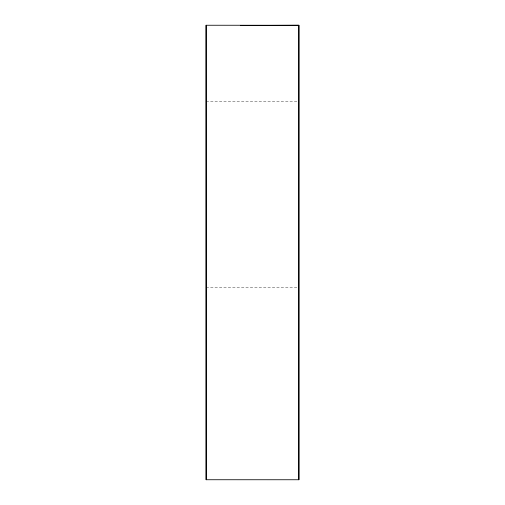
<?xml version="1.0" encoding="UTF-8"?>
<svg xmlns="http://www.w3.org/2000/svg" width="505" height="505" viewBox="0 0 505 505"><rect width="100%" height="100%" fill="white"/><g stroke="black" fill="none" stroke-linecap="round" stroke-linejoin="round"><path stroke-width="0.38" stroke-dasharray="2.52 1.89" d="M206.141 101.776L298.083 101.783M206.141 287.276L298.083 287.288"/><path stroke-width="0.76" d="M206.141 479.737L206.103 25.25L298.897 25.269L298.884 479.75L206.141 479.737L206.103 25.25M240.727 25.502L298.897 25.269L298.884 479.75"/></g></svg>
